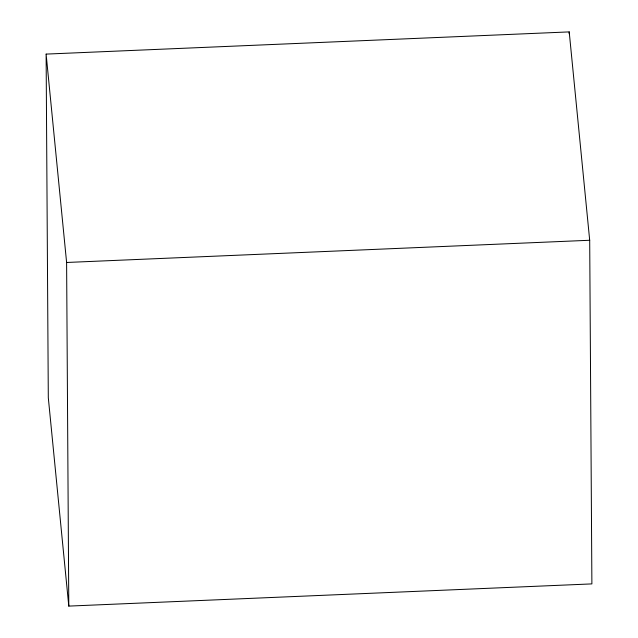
<?xml version="1.0" encoding="UTF-8"?>
<svg xmlns="http://www.w3.org/2000/svg" width="638" height="638" viewBox="0 0 638 638"><rect width="100%" height="100%" fill="white"/><g stroke="black" fill="none" stroke-linecap="round" stroke-linejoin="round"><path stroke-width="0.96" d="M46.111 54.102L569.208 31.9L589.695 240.263L591.889 583.898L68.792 606.1L48.305 397.737L46.111 54.102L66.607 262.473L68.792 606.1M66.607 262.473L589.695 240.263M569.208 31.9L569.216 33.894"/></g></svg>
